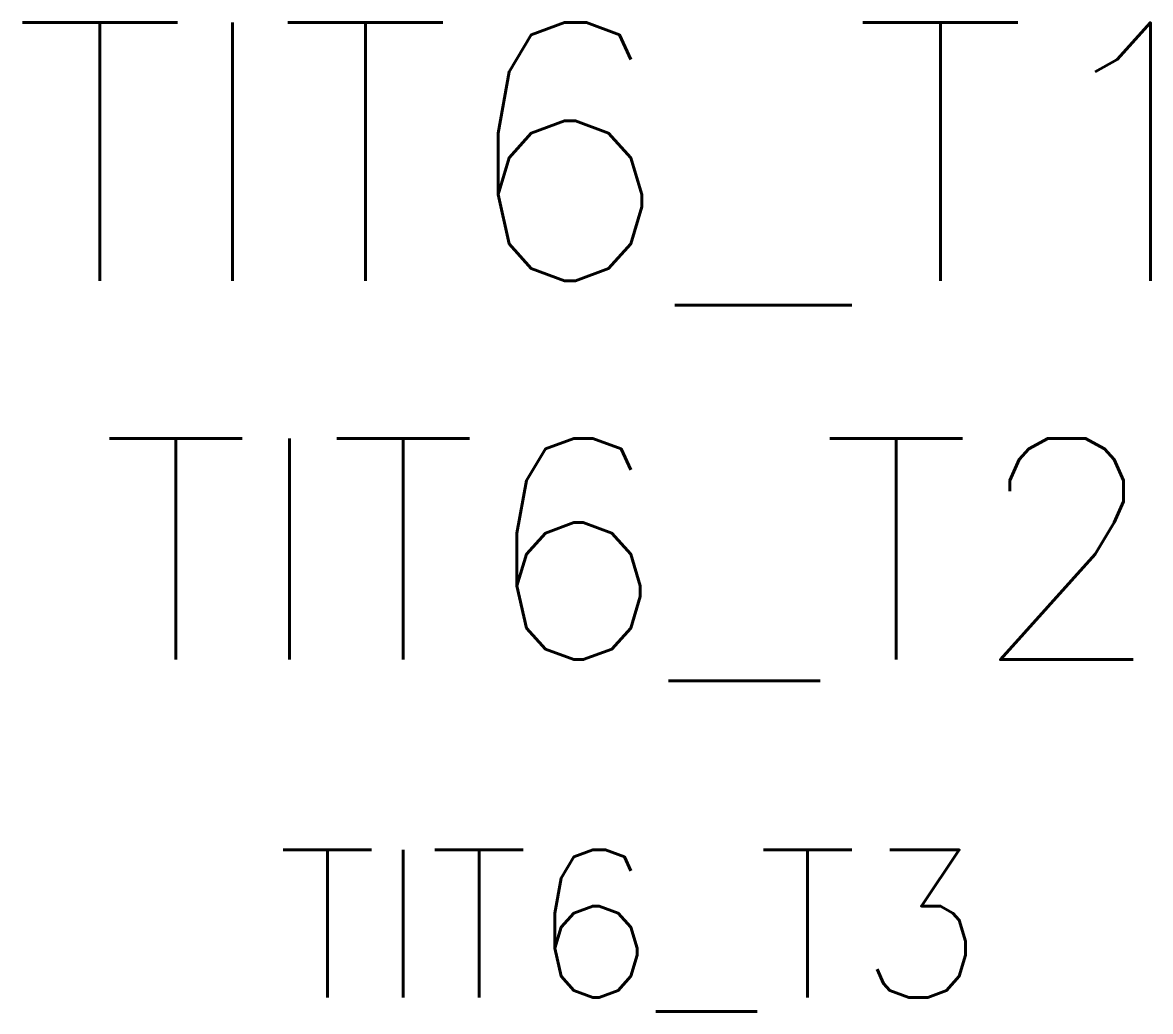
# Model space of a CAD drawing. Header units: millimetres. Extents: x 8.41 to 9.94, y 0.4 to 1.74.
import ezdxf
from ezdxf.enums import TextEntityAlignment as Align

# ---------------------------------------------------------------- set-up
doc = ezdxf.new("R2010")
doc.units = ezdxf.units.MM
doc.header["$LTSCALE"] = 10
doc.styles.add('r120', font='romans.shx')
doc.styles.add('r140', font='romans.shx')
doc.styles.add('r80', font='romans.shx')

msp = doc.modelspace()

# ---------------------------------------------------------------- texts
at = {"color": 5, "style": 'r140'}
msp.add_attdef('TIT6_T1', text='', height=0.35, dxfattribs=at).set_placement((9.2381, 1.3934), align=Align.CENTER)
at = {"color": 4, "style": 'r120'}
msp.add_attdef('TIT6_T2', text='', height=0.3, dxfattribs=at).set_placement((9.2381, 0.8795), align=Align.CENTER)
at = {"color": 2, "style": 'r80'}
msp.add_attdef('TIT6_T3', text='', height=0.2, dxfattribs=at).set_placement((9.2381, 0.4214), align=Align.CENTER)

doc.saveas('drawing.dxf')
